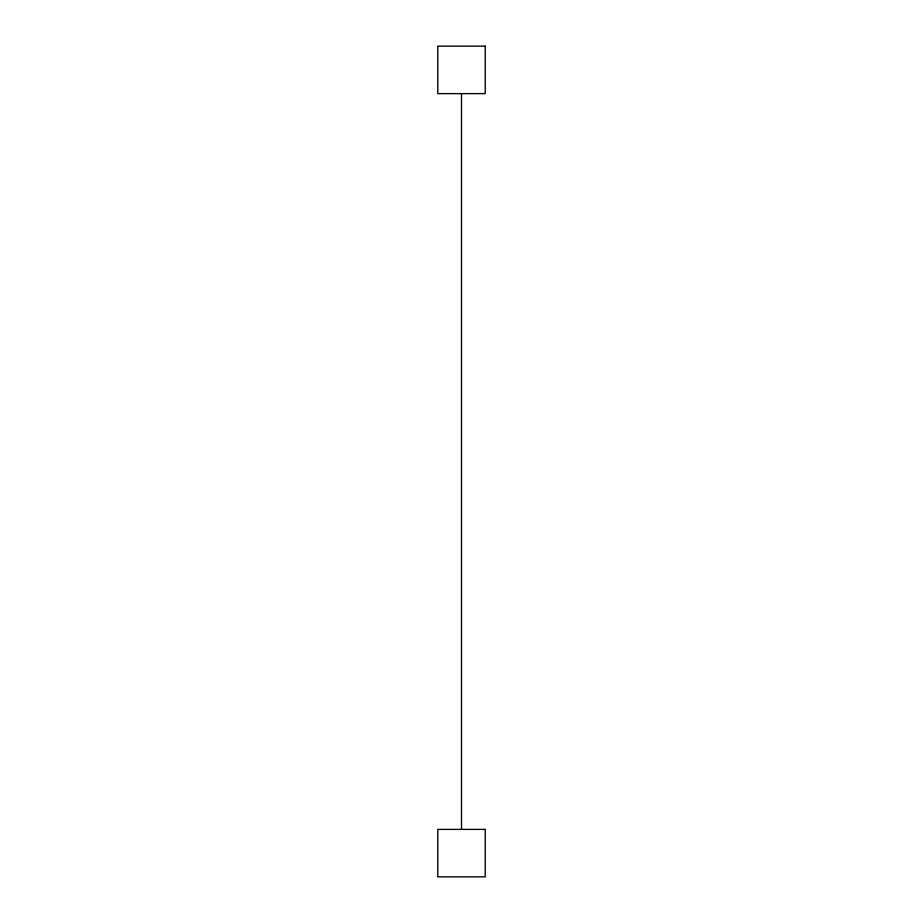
<?xml version="1.0" encoding="UTF-8"?>
<svg xmlns="http://www.w3.org/2000/svg" width="923" height="923" viewBox="0 0 923 923"><rect width="100%" height="100%" fill="white"/><g stroke="black" fill="none" stroke-linecap="round" stroke-linejoin="round"><path stroke-width="1.38" d="M461.5 93.615L461.5 829.385M485.233 46.15L437.767 46.15L437.767 93.615L485.233 93.615L485.233 46.15M485.233 829.385L437.767 829.385L437.767 876.85L485.233 876.85L485.233 829.385"/></g></svg>
